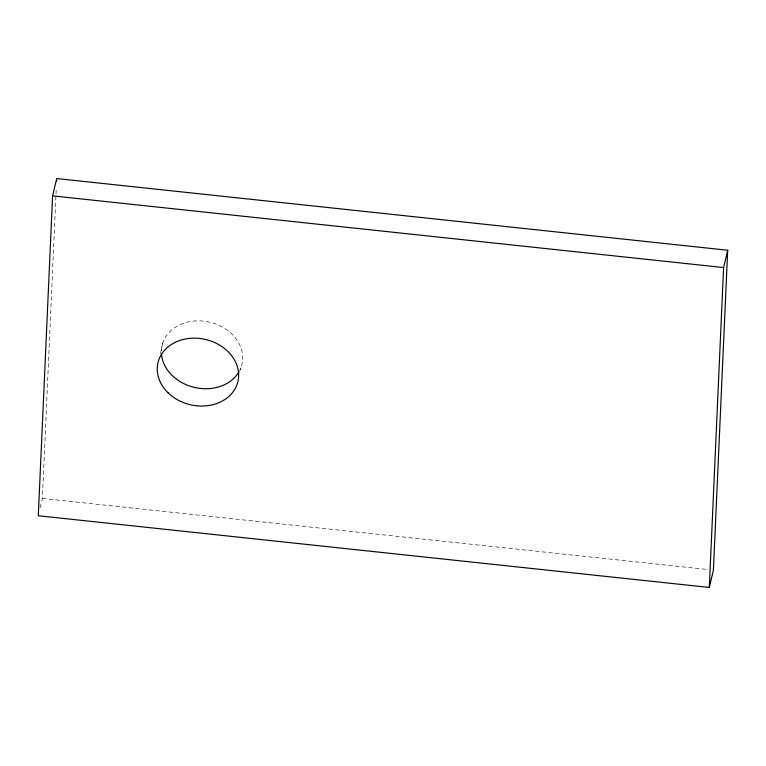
<?xml version="1.0" encoding="UTF-8"?>
<svg xmlns="http://www.w3.org/2000/svg" width="766" height="766" viewBox="0 0 766 766"><rect width="100%" height="100%" fill="white"/><g stroke="black" fill="none" stroke-linecap="round" stroke-linejoin="round"><path stroke-width="0.57" stroke-dasharray="3.83 2.87" d="M40.215 507.676L42.398 498.436L55.947 195.253M56.004 194.066L56.263 188.101M160.42 353.423L163.148 341.875M240.39 370.007L240.936 367.699M42.398 498.436L708.646 569.626M161.377 350.445A41.058 33.513 13.3 0 1 210.803 322.438A41.058 33.513 13.3 0 1 239.576 370.706"/><path stroke-width="1.15" d="M52.595 195.866L38.3 515.757L709.306 587.455L713.405 570.134L727.7 250.243L56.694 178.545L52.595 195.866L723.602 267.564L727.7 250.243M56.588 180.939L56.694 178.545M709.306 587.455L723.602 267.564M239.04 371.692A41.058 33.513 13.3 0 1 194.583 387.452A41.058 33.513 13.3 0 1 161.425 353.758M168.127 392.843A41.058 33.513 13.3 0 0 236.847 385.02A41.058 33.513 13.3 0 0 188.876 338.457A41.058 33.513 13.3 0 0 168.127 392.843"/></g></svg>
